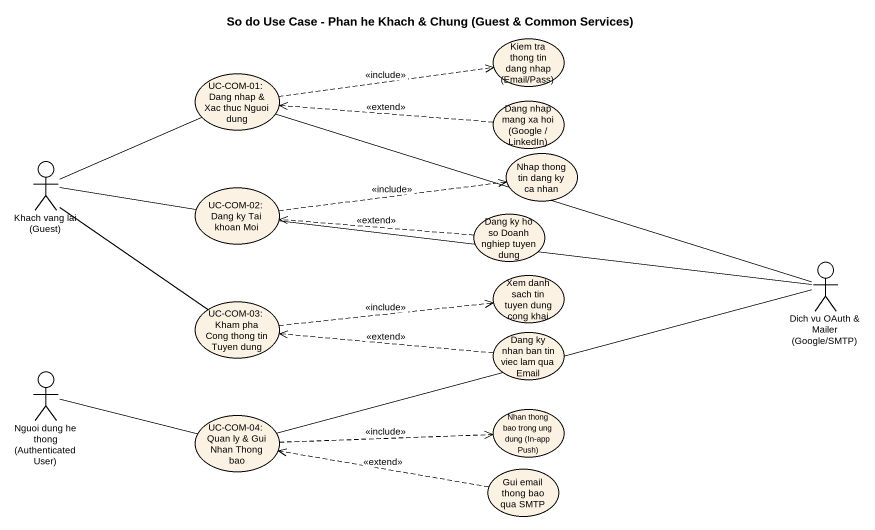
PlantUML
@startuml
title So do Use Case - Phan he Khach & Chung (Guest & Common Services)
usecase "Kiem tra thong tin dang nhap (Email/Pass)" as Kiem_tra_thong_tin_dang
usecase "UC-COM-01: Dang nhap & Xac thuc Nguoi dung" as UC_COM_01_Dang_nhap_Xac
usecase "Dang nhap mang xa hoi (Google / LinkedIn)" as Dang_nhap_mang_xa_hoi
actor "Khach vang lai (Guest)" as Khach_vang_lai_Guest
usecase "Nhap thong tin dang ky ca nhan" as Nhap_thong_tin_dang_ky_ca
usecase "UC-COM-02: Dang ky Tai khoan Moi" as UC_COM_02_Dang_ky_Tai_khoan
usecase "Dang ky ho so Doanh nghiep tuyen dung" as Dang_ky_ho_so_Doanh_nghiep
usecase "Xem danh sach tin tuyen dung cong khai" as Xem_danh_sach_tin_tuyen
actor "Dich vu OAuth & Mailer (Google/SMTP)" as Dich_vu_OAuth_Mailer_Google
usecase "UC-COM-03: Kham pha Cong thong tin Tuyen dung" as UC_COM_03_Kham_pha_Cong
usecase "Dang ky nhan ban tin viec lam qua Email" as Dang_ky_nhan_ban_tin_viec
actor "Nguoi dung he thong (Authenticated User)" as Nguoi_dung_he_thong
usecase "UC-COM-04: Quan ly & Gui Nhan Thong bao" as UC_COM_04_Quan_ly_Gui_Nhan
usecase "Nhan thong bao trong ung dung (In-app Push)" as Nhan_thong_bao_trong_ung
usecase "Gui email thong bao qua SMTP" as Gui_email_thong_bao_qua_SMTP
UC_COM_01_Dang_nhap_Xac .right.> Kiem_tra_thong_tin_dang : <<include>>
Dang_nhap_mang_xa_hoi .left.> UC_COM_01_Dang_nhap_Xac : <<extend>>
Khach_vang_lai_Guest -right- UC_COM_01_Dang_nhap_Xac
Khach_vang_lai_Guest -right- UC_COM_02_Dang_ky_Tai_khoan
Khach_vang_lai_Guest -- UC_COM_03_Kham_pha_Cong
UC_COM_02_Dang_ky_Tai_khoan .right.> Nhap_thong_tin_dang_ky_ca : <<include>>
Dang_ky_ho_so_Doanh_nghiep .left.> UC_COM_02_Dang_ky_Tai_khoan : <<extend>>
Dich_vu_OAuth_Mailer_Google -left- UC_COM_01_Dang_nhap_Xac
Dich_vu_OAuth_Mailer_Google -left- UC_COM_02_Dang_ky_Tai_khoan
Dich_vu_OAuth_Mailer_Google -left- UC_COM_04_Quan_ly_Gui_Nhan
UC_COM_03_Kham_pha_Cong .right.> Xem_danh_sach_tin_tuyen : <<include>>
Dang_ky_nhan_ban_tin_viec .left.> UC_COM_03_Kham_pha_Cong : <<extend>>
Nguoi_dung_he_thong -right- UC_COM_04_Quan_ly_Gui_Nhan
UC_COM_04_Quan_ly_Gui_Nhan .right.> Nhan_thong_bao_trong_ung : <<include>>
Gui_email_thong_bao_qua_SMTP .left.> UC_COM_04_Quan_ly_Gui_Nhan : <<extend>>
@enduml
